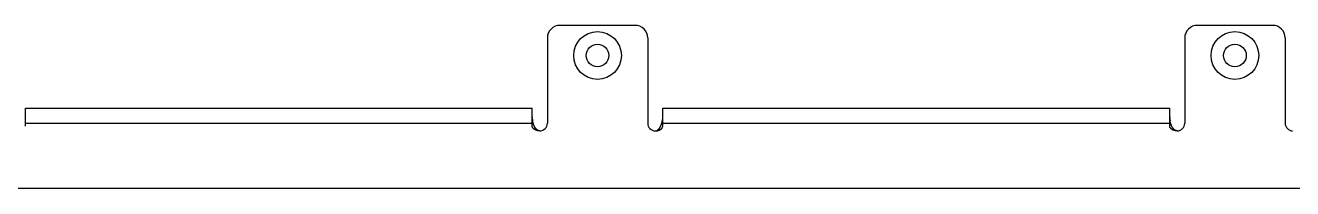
# Model space of a CAD drawing. Extents: x 365 to 1810, y 642 to 1032.
# Drawn here: x 987 to 1492, y 967 to 1032 of the extents above; entities that cross this region are included whole.
import ezdxf

# ---------------------------------------------------------------- set-up
doc = ezdxf.new("R2010")
doc.units = 0
doc.linetypes.add('HIDDEN', pattern=[0.2, 0.1, -0.1])
doc.layers.add('geometry', color=8, linetype='Continuous')

msp = doc.modelspace()

# ---------------------------------------------------------------- linework, layer by layer
at = {"layer": 'geometry', "linetype": 'CONTINUOUS'}
for points in [[(1200.35, 1032.22, 0.414214), (1195.35, 1027.22)], [(1235.35, 1027.22, 0.414214), (1230.35, 1032.22)], [(1454.35, 1032.22, 0.414214), (1449.35, 1027.22)], [(1489.35, 1027.22, 0.414214), (1484.35, 1032.22)], [(1192.35, 990.22, 0.414214), (1195.35, 993.22)], [(1235.35, 993.22, 0.414214), (1238.35, 990.22)], [(1446.35, 990.22, 0.414214), (1449.35, 993.22)], [(1489.35, 993.22, 0.414214), (1492.35, 990.22)]]:
    msp.add_lwpolyline(points, format="xyb", dxfattribs=at)
for points in [[(1230.35, 1032.22), (1200.35, 1032.22)], [(1484.35, 1032.22), (1454.35, 1032.22)], [(1195.35, 1027.22), (1195.35, 993.22)], [(1235.35, 1027.22), (1235.35, 993.22)], [(1449.35, 1027.22), (1449.35, 993.22)], [(1489.35, 1027.22), (1489.35, 993.22)], [(987.35, 992.09), (987.35, 999.22)], [(987.35, 999.22), (1189.35, 999.22)], [(1189.35, 992.09), (1189.35, 999.22)], [(1241.35, 999.22), (1443.35, 999.22)], [(1241.35, 992.09), (1241.35, 999.22)], [(1443.35, 992.09), (1443.35, 999.22)], [(987.35, 993.22), (1189.35, 993.22)], [(1189.35, 992.06), (1189.35, 992.09)], [(1189.35, 992.04), (1189.35, 992.06)], [(1189.35, 992.02), (1189.35, 992.04)], [(1189.35, 991.99), (1189.35, 992.02)], [(1189.35, 991.97), (1189.35, 991.99)], [(1189.36, 991.95), (1189.35, 991.97)], [(1189.36, 991.92), (1189.36, 991.95)], [(1189.37, 991.9), (1189.36, 991.92)], [(1189.37, 991.88), (1189.37, 991.9)], [(1189.38, 991.85), (1189.37, 991.88)], [(1189.38, 991.83), (1189.38, 991.85)], [(1189.39, 991.81), (1189.38, 991.83)], [(1189.4, 991.79), (1189.39, 991.81)], [(1189.4, 991.76), (1189.4, 991.79)], [(1189.41, 991.74), (1189.4, 991.76)], [(1189.42, 991.72), (1189.41, 991.74)], [(1189.43, 991.7), (1189.42, 991.72)], [(1189.44, 991.67), (1189.43, 991.7)], [(1189.45, 991.65), (1189.44, 991.67)], [(1189.46, 991.63), (1189.45, 991.65)], [(1189.47, 991.61), (1189.46, 991.63)], [(1189.48, 991.59), (1189.47, 991.61)], [(1189.49, 991.57), (1189.48, 991.59)], [(1189.5, 991.55), (1189.49, 991.57)], [(1189.52, 991.52), (1189.5, 991.55)], [(1189.52, 994.12), (1189.51, 994.15)], [(1189.52, 994.1), (1189.52, 994.12)], [(1189.53, 994.07), (1189.52, 994.1)], [(1189.53, 991.5), (1189.52, 991.52)], [(1189.53, 994.04), (1189.53, 994.07)], [(1189.54, 994.02), (1189.53, 994.04)], [(1189.54, 991.48), (1189.53, 991.5)], [(1189.54, 993.99), (1189.54, 994.02)], [(1189.55, 993.97), (1189.54, 993.99)], [(1189.55, 991.46), (1189.54, 991.48)], [(1189.56, 993.94), (1189.55, 993.97)], [(1189.57, 991.44), (1189.55, 991.46)], [(1189.56, 993.91), (1189.56, 993.94)], [(1189.57, 993.89), (1189.56, 993.91)], [(1189.57, 993.86), (1189.57, 993.89)], [(1189.58, 993.83), (1189.57, 993.86)], [(1189.58, 991.42), (1189.57, 991.44)], [(1189.58, 993.81), (1189.58, 993.83)], [(1189.59, 993.78), (1189.58, 993.81)], [(1189.6, 991.4), (1189.58, 991.42)], [(1189.6, 993.75), (1189.59, 993.78)], [(1189.6, 993.73), (1189.6, 993.75)], [(1189.61, 993.7), (1189.6, 993.73)], [(1189.61, 991.38), (1189.6, 991.4)], [(1189.62, 993.68), (1189.61, 993.7)], [(1189.62, 991.36), (1189.61, 991.38)], [(1189.62, 993.65), (1189.62, 993.68)], [(1189.63, 993.62), (1189.62, 993.65)], [(1189.64, 991.34), (1189.62, 991.36)], [(1189.64, 993.6), (1189.63, 993.62)], [(1189.64, 993.57), (1189.64, 993.6)], [(1189.65, 993.55), (1189.64, 993.57)], [(1189.65, 991.32), (1189.64, 991.34)], [(1189.66, 993.52), (1189.65, 993.55)], [(1189.67, 991.3), (1189.65, 991.32)], [(1189.66, 993.49), (1189.66, 993.52)], [(1189.67, 993.47), (1189.66, 993.49)], [(1189.68, 993.44), (1189.67, 993.47)], [(1189.68, 991.28), (1189.67, 991.3)], [(1189.68, 993.42), (1189.68, 993.44)], [(1189.69, 993.39), (1189.68, 993.42)], [(1189.7, 991.27), (1189.68, 991.28)], [(1189.7, 993.36), (1189.69, 993.39)], [(1189.71, 993.34), (1189.7, 993.36)], [(1189.72, 991.25), (1189.7, 991.27)], [(1189.71, 993.31), (1189.71, 993.34)], [(1189.72, 993.29), (1189.71, 993.31)], [(1189.73, 993.26), (1189.72, 993.29)], [(1189.73, 991.23), (1189.72, 991.25)], [(1189.74, 993.24), (1189.73, 993.26)], [(1189.75, 991.21), (1189.73, 991.23)], [(1189.74, 993.21), (1189.74, 993.24)], [(1189.75, 993.18), (1189.74, 993.21)], [(1189.76, 993.16), (1189.75, 993.18)], [(1189.76, 991.19), (1189.75, 991.21)], [(1189.77, 993.13), (1189.76, 993.16)], [(1189.78, 991.17), (1189.76, 991.19)], [(1189.78, 993.11), (1189.77, 993.13)], [(1189.78, 993.08), (1189.78, 993.11)], [(1189.79, 993.05), (1189.78, 993.08)], [(1189.8, 991.16), (1189.78, 991.17)], [(1189.8, 993.03), (1189.79, 993.05)], [(1189.81, 993), (1189.8, 993.03)], [(1189.81, 991.14), (1189.8, 991.16)], [(1189.82, 992.98), (1189.81, 993)], [(1189.83, 991.12), (1189.81, 991.14)], [(1189.83, 992.95), (1189.82, 992.98)], [(1189.83, 992.93), (1189.83, 992.95)], [(1189.84, 992.9), (1189.83, 992.93)], [(1189.85, 991.11), (1189.83, 991.12)], [(1189.85, 992.88), (1189.84, 992.9)], [(1189.86, 992.85), (1189.85, 992.88)], [(1189.86, 991.09), (1189.85, 991.11)], [(1189.87, 992.83), (1189.86, 992.85)], [(1189.88, 991.07), (1189.86, 991.09)], [(1189.88, 992.8), (1189.87, 992.83)], [(1189.89, 992.77), (1189.88, 992.8)], [(1189.9, 991.05), (1189.88, 991.07)], [(1189.9, 992.75), (1189.89, 992.77)], [(1189.91, 992.72), (1189.9, 992.75)], [(1189.92, 991.04), (1189.9, 991.05)], [(1189.92, 992.7), (1189.91, 992.72)], [(1189.92, 992.67), (1189.92, 992.7)], [(1189.93, 992.65), (1189.92, 992.67)], [(1189.93, 991.02), (1189.92, 991.04)], [(1189.94, 992.62), (1189.93, 992.65)], [(1189.95, 991.01), (1189.93, 991.02)], [(1189.95, 992.6), (1189.94, 992.62)], [(1189.96, 992.57), (1189.95, 992.6)], [(1189.97, 990.99), (1189.95, 991.01)], [(1189.97, 992.55), (1189.96, 992.57)], [(1189.98, 992.52), (1189.97, 992.55)], [(1189.99, 990.97), (1189.97, 990.99)], [(1189.99, 992.5), (1189.98, 992.52)], [(1190, 992.47), (1189.99, 992.5)], [(1190.01, 990.96), (1189.99, 990.97)], [(1190.01, 992.45), (1190, 992.47)], [(1190.02, 992.42), (1190.01, 992.45)], [(1190.03, 990.94), (1190.01, 990.96)], [(1190.03, 992.39), (1190.02, 992.42)], [(1190.04, 992.37), (1190.03, 992.39)], [(1190.05, 990.93), (1190.03, 990.94)], [(1190.05, 992.35), (1190.04, 992.37)], [(1190.07, 992.32), (1190.05, 992.35)], [(1190.06, 990.91), (1190.05, 990.93)], [(1190.08, 990.9), (1190.06, 990.91)], [(1190.08, 992.29), (1190.07, 992.32)], [(1190.09, 992.27), (1190.08, 992.29)], [(1190.1, 990.88), (1190.08, 990.9)], [(1190.1, 992.25), (1190.09, 992.27)], [(1190.11, 992.22), (1190.1, 992.25)], [(1190.12, 990.87), (1190.1, 990.88)], [(1190.12, 992.2), (1190.11, 992.22)], [(1190.13, 992.17), (1190.12, 992.2)], [(1190.14, 990.86), (1190.12, 990.87)], [(1190.14, 992.14), (1190.13, 992.17)], [(1190.15, 992.12), (1190.14, 992.14)], [(1190.16, 990.84), (1190.14, 990.86)], [(1190.16, 992.1), (1190.15, 992.12)], [(1190.18, 992.07), (1190.16, 992.1)], [(1190.18, 990.83), (1190.16, 990.84)], [(1190.19, 992.05), (1190.18, 992.07)], [(1190.2, 990.81), (1190.18, 990.83)], [(1190.2, 992.02), (1190.19, 992.05)], [(1190.21, 992), (1190.2, 992.02)], [(1190.22, 990.8), (1190.2, 990.81)], [(1190.22, 991.97), (1190.21, 992)], [(1190.23, 991.95), (1190.22, 991.97)], [(1190.24, 990.79), (1190.22, 990.8)], [(1190.25, 991.92), (1190.23, 991.95)], [(1190.26, 990.77), (1190.24, 990.79)], [(1190.26, 991.9), (1190.25, 991.92)], [(1190.27, 991.88), (1190.26, 991.9)], [(1190.28, 990.76), (1190.26, 990.77)], [(1190.28, 991.85), (1190.27, 991.88)], [(1190.3, 991.83), (1190.28, 991.85)], [(1190.3, 990.75), (1190.28, 990.76)], [(1190.31, 991.8), (1190.3, 991.83)], [(1190.32, 990.73), (1190.3, 990.75)], [(1190.32, 991.78), (1190.31, 991.8)], [(1190.33, 991.75), (1190.32, 991.78)], [(1190.34, 990.72), (1190.32, 990.73)], [(1190.35, 991.73), (1190.33, 991.75)], [(1190.36, 990.71), (1190.34, 990.72)], [(1190.36, 991.71), (1190.35, 991.73)], [(1190.37, 991.68), (1190.36, 991.71)], [(1190.38, 990.7), (1190.36, 990.71)], [(1190.39, 991.66), (1190.37, 991.68)], [(1190.41, 990.68), (1190.38, 990.7)], [(1190.4, 991.64), (1190.39, 991.66)], [(1190.41, 991.61), (1190.4, 991.64)], [(1190.43, 991.59), (1190.41, 991.61)], [(1190.43, 990.67), (1190.41, 990.68)], [(1190.44, 991.57), (1190.43, 991.59)], [(1190.45, 990.66), (1190.43, 990.67)], [(1190.46, 991.54), (1190.44, 991.57)], [(1190.47, 990.65), (1190.45, 990.66)], [(1190.47, 991.52), (1190.46, 991.54)], [(1190.48, 991.5), (1190.47, 991.52)], [(1190.49, 990.64), (1190.47, 990.65)], [(1190.5, 991.47), (1190.48, 991.5)], [(1190.51, 990.63), (1190.49, 990.64)], [(1190.51, 991.45), (1190.5, 991.47)], [(1190.53, 991.43), (1190.51, 991.45)], [(1190.53, 990.62), (1190.51, 990.63)], [(1190.54, 991.41), (1190.53, 991.43)], [(1190.56, 990.61), (1190.53, 990.62)], [(1190.56, 991.38), (1190.54, 991.41)], [(1190.57, 991.36), (1190.56, 991.38)], [(1190.58, 990.59), (1190.56, 990.61)], [(1190.59, 991.34), (1190.57, 991.36)], [(1190.6, 990.58), (1190.58, 990.59)], [(1190.6, 991.32), (1190.59, 991.34)], [(1190.62, 991.29), (1190.6, 991.32)], [(1190.62, 990.57), (1190.6, 990.58)], [(1190.64, 991.27), (1190.62, 991.29)], [(1190.64, 990.56), (1190.62, 990.57)], [(1190.65, 991.25), (1190.64, 991.27)], [(1190.67, 990.55), (1190.64, 990.56)], [(1190.67, 991.23), (1190.65, 991.25)], [(1190.68, 991.21), (1190.67, 991.23)], [(1190.69, 990.54), (1190.67, 990.55)], [(1190.7, 991.19), (1190.68, 991.21)], [(1190.71, 990.53), (1190.69, 990.54)], [(1190.72, 991.16), (1190.7, 991.19)], [(1190.73, 990.52), (1190.71, 990.53)], [(1190.73, 991.14), (1190.72, 991.16)], [(1190.75, 991.12), (1190.73, 991.14)], [(1190.75, 990.51), (1190.73, 990.52)], [(1190.77, 991.1), (1190.75, 991.12)], [(1190.78, 990.5), (1190.75, 990.51)], [(1190.79, 991.08), (1190.77, 991.1)], [(1190.8, 990.5), (1190.78, 990.5)], [(1190.8, 991.06), (1190.79, 991.08)], [(1190.82, 991.04), (1190.8, 991.06)], [(1190.82, 990.49), (1190.8, 990.5)], [(1190.84, 991.02), (1190.82, 991.04)], [(1190.85, 990.48), (1190.82, 990.49)], [(1190.86, 991), (1190.84, 991.02)], [(1190.87, 990.47), (1190.85, 990.48)], [(1190.88, 990.98), (1190.86, 991)], [(1190.89, 990.46), (1190.87, 990.47)], [(1190.89, 990.96), (1190.88, 990.98)], [(1190.91, 990.94), (1190.89, 990.96)], [(1190.91, 990.45), (1190.89, 990.46)], [(1190.93, 990.92), (1190.91, 990.94)], [(1190.94, 990.45), (1190.91, 990.45)], [(1190.95, 990.9), (1190.93, 990.92)], [(1190.96, 990.44), (1190.94, 990.45)], [(1190.97, 990.88), (1190.95, 990.9)], [(1190.98, 990.43), (1190.96, 990.44)], [(1190.99, 990.86), (1190.97, 990.88)], [(1191.01, 990.42), (1190.98, 990.43)], [(1191.01, 990.84), (1190.99, 990.86)], [(1191.03, 990.82), (1191.01, 990.84)], [(1191.03, 990.41), (1191.01, 990.42)], [(1191.05, 990.81), (1191.03, 990.82)], [(1191.05, 990.41), (1191.03, 990.41)], [(1191.07, 990.79), (1191.05, 990.81)], [(1191.08, 990.4), (1191.05, 990.41)], [(1191.09, 990.77), (1191.07, 990.79)], [(1191.1, 990.39), (1191.08, 990.4)], [(1191.11, 990.75), (1191.09, 990.77)], [(1191.12, 990.38), (1191.1, 990.39)], [(1191.13, 990.73), (1191.11, 990.75)], [(1191.15, 990.38), (1191.12, 990.38)], [(1191.15, 990.72), (1191.13, 990.73)], [(1191.18, 990.7), (1191.15, 990.72)], [(1191.17, 990.37), (1191.15, 990.38)], [(1191.2, 990.37), (1191.17, 990.37)], [(1191.2, 990.68), (1191.18, 990.7)], [(1191.22, 990.66), (1191.2, 990.68)], [(1191.22, 990.36), (1191.2, 990.37)], [(1191.24, 990.64), (1191.22, 990.66)], [(1191.24, 990.35), (1191.22, 990.36)], [(1191.26, 990.63), (1191.24, 990.64)], [(1191.27, 990.35), (1191.24, 990.35)], [(1191.28, 990.61), (1191.26, 990.63)], [(1191.29, 990.34), (1191.27, 990.35)], [(1191.31, 990.6), (1191.28, 990.61)], [(1191.31, 990.34), (1191.29, 990.34)], [(1191.33, 990.58), (1191.31, 990.6)], [(1191.34, 990.33), (1191.31, 990.34)], [(1191.35, 990.56), (1191.33, 990.58)], [(1191.36, 990.32), (1191.34, 990.33)], [(1191.38, 990.55), (1191.35, 990.56)], [(1191.39, 990.32), (1191.36, 990.32)], [(1191.4, 990.53), (1191.38, 990.55)], [(1191.41, 990.31), (1191.39, 990.32)], [(1191.42, 990.52), (1191.4, 990.53)], [(1191.43, 990.31), (1191.41, 990.31)], [(1191.45, 990.5), (1191.42, 990.52)], [(1191.46, 990.3), (1191.43, 990.31)], [(1191.47, 990.49), (1191.45, 990.5)], [(1191.48, 990.3), (1191.46, 990.3)], [(1191.49, 990.47), (1191.47, 990.49)], [(1191.51, 990.29), (1191.48, 990.3)], [(1191.52, 990.46), (1191.49, 990.47)], [(1191.53, 990.29), (1191.51, 990.29)], [(1191.54, 990.45), (1191.52, 990.46)], [(1191.55, 990.28), (1191.53, 990.29)], [(1191.57, 990.43), (1191.54, 990.45)], [(1191.58, 990.28), (1191.55, 990.28)], [(1191.59, 990.42), (1191.57, 990.43)], [(1191.6, 990.28), (1191.58, 990.28)], [(1191.62, 990.41), (1191.59, 990.42)], [(1191.63, 990.27), (1191.6, 990.28)], [(1191.64, 990.39), (1191.62, 990.41)], [(1191.65, 990.27), (1191.63, 990.27)], [(1191.67, 990.38), (1191.64, 990.39)], [(1191.68, 990.26), (1191.65, 990.27)], [(1191.69, 990.37), (1191.67, 990.38)], [(1191.7, 990.26), (1191.68, 990.26)], [(1191.72, 990.36), (1191.69, 990.37)], [(1191.72, 990.26), (1191.7, 990.26)], [(1191.74, 990.35), (1191.72, 990.36)], [(1191.75, 990.25), (1191.72, 990.26)], [(1191.77, 990.34), (1191.74, 990.35)], [(1191.77, 990.25), (1191.75, 990.25)], [(1191.79, 990.33), (1191.77, 990.34)], [(1191.8, 990.25), (1191.77, 990.25)], [(1191.82, 990.32), (1191.79, 990.33)], [(1191.82, 990.25), (1191.8, 990.25)], [(1191.84, 990.31), (1191.82, 990.32)], [(1191.84, 990.24), (1191.82, 990.25)], [(1191.87, 990.3), (1191.84, 990.31)], [(1191.87, 990.24), (1191.84, 990.24)], [(1191.9, 990.29), (1191.87, 990.3)], [(1191.89, 990.24), (1191.87, 990.24)], [(1191.92, 990.24), (1191.89, 990.24)], [(1191.92, 990.28), (1191.9, 990.29)], [(1191.95, 990.27), (1191.92, 990.28)], [(1191.94, 990.23), (1191.92, 990.24)], [(1191.97, 990.23), (1191.94, 990.23)], [(1191.97, 990.27), (1191.95, 990.27)], [(1192, 990.26), (1191.97, 990.27)], [(1191.99, 990.23), (1191.97, 990.23)], [(1192.01, 990.23), (1191.99, 990.23)], [(1192.03, 990.25), (1192, 990.26)], [(1192.04, 990.23), (1192.01, 990.23)], [(1192.05, 990.25), (1192.03, 990.25)], [(1192.06, 990.23), (1192.04, 990.23)], [(1192.08, 990.24), (1192.05, 990.25)], [(1192.09, 990.22), (1192.06, 990.23)], [(1192.11, 990.24), (1192.08, 990.24)], [(1192.11, 990.22), (1192.09, 990.22)], [(1192.13, 990.23), (1192.11, 990.24)], [(1192.13, 990.22), (1192.11, 990.22)], [(1192.16, 990.23), (1192.13, 990.23)], [(1192.16, 990.22), (1192.13, 990.22)], [(1192.19, 990.23), (1192.16, 990.23)], [(1192.18, 990.22), (1192.16, 990.22)], [(1192.2, 990.22), (1192.18, 990.22)], [(1192.21, 990.22), (1192.19, 990.23)], [(1192.23, 990.22), (1192.2, 990.22)], [(1192.24, 990.22), (1192.21, 990.22)], [(1192.25, 990.22), (1192.23, 990.22)], [(1192.27, 990.22), (1192.24, 990.22)], [(1192.28, 990.22), (1192.25, 990.22)], [(1192.29, 990.22), (1192.27, 990.22)], [(1192.3, 990.22), (1192.28, 990.22)], [(1192.32, 990.22), (1192.29, 990.22)], [(1192.32, 990.22), (1192.3, 990.22)], [(1192.35, 990.22), (1192.32, 990.22)], [(1238.35, 990.22), (1238.37, 990.22)], [(1238.37, 990.22), (1238.39, 990.22)], [(1238.37, 990.22), (1238.4, 990.22)], [(1238.39, 990.22), (1238.42, 990.22)], [(1238.4, 990.22), (1238.43, 990.22)], [(1238.42, 990.22), (1238.44, 990.22)], [(1238.43, 990.22), (1238.45, 990.22)], [(1238.44, 990.22), (1238.46, 990.22)], [(1238.45, 990.22), (1238.48, 990.22)], [(1238.46, 990.22), (1238.49, 990.22)], [(1238.48, 990.22), (1238.51, 990.23)], [(1238.49, 990.22), (1238.51, 990.22)], [(1238.51, 990.23), (1238.53, 990.23)], [(1238.51, 990.22), (1238.54, 990.22)], [(1238.53, 990.23), (1238.56, 990.23)], [(1238.54, 990.22), (1238.56, 990.22)], [(1238.56, 990.23), (1238.59, 990.24)], [(1238.56, 990.22), (1238.58, 990.22)], [(1238.58, 990.22), (1238.61, 990.22)], [(1238.59, 990.24), (1238.61, 990.24)], [(1238.61, 990.24), (1238.64, 990.25)], [(1238.61, 990.22), (1238.63, 990.23)], [(1238.63, 990.23), (1238.66, 990.23)], [(1238.64, 990.25), (1238.67, 990.25)], [(1238.66, 990.23), (1238.68, 990.23)], [(1238.67, 990.25), (1238.69, 990.26)], [(1238.68, 990.23), (1238.7, 990.23)], [(1238.69, 990.26), (1238.72, 990.27)], [(1238.7, 990.23), (1238.73, 990.23)], [(1238.72, 990.27), (1238.75, 990.27)], [(1238.73, 990.23), (1238.75, 990.23)], [(1238.75, 990.27), (1238.77, 990.28)], [(1238.75, 990.23), (1238.78, 990.24)], [(1238.77, 990.28), (1238.8, 990.29)], [(1238.78, 990.24), (1238.8, 990.24)], [(1238.8, 990.29), (1238.82, 990.3)], [(1238.8, 990.24), (1238.82, 990.24)], [(1238.82, 990.3), (1238.85, 990.31)], [(1238.82, 990.24), (1238.85, 990.24)], [(1238.85, 990.31), (1238.87, 990.32)], [(1238.85, 990.24), (1238.87, 990.25)], [(1238.87, 990.32), (1238.9, 990.33)], [(1238.87, 990.25), (1238.9, 990.25)], [(1238.9, 990.33), (1238.93, 990.34)], [(1238.9, 990.25), (1238.92, 990.25)], [(1238.92, 990.25), (1238.94, 990.25)], [(1238.93, 990.34), (1238.95, 990.35)], [(1238.94, 990.25), (1238.97, 990.26)], [(1238.95, 990.35), (1238.98, 990.36)], [(1238.97, 990.26), (1238.99, 990.26)], [(1238.98, 990.36), (1239, 990.37)], [(1238.99, 990.26), (1239.02, 990.26)], [(1239, 990.37), (1239.03, 990.38)], [(1239.02, 990.26), (1239.04, 990.27)], [(1239.03, 990.38), (1239.05, 990.39)], [(1239.04, 990.27), (1239.07, 990.27)], [(1239.05, 990.39), (1239.08, 990.41)], [(1239.07, 990.27), (1239.09, 990.28)], [(1239.08, 990.41), (1239.1, 990.42)], [(1239.09, 990.28), (1239.11, 990.28)], [(1239.1, 990.42), (1239.13, 990.43)], [(1239.11, 990.28), (1239.14, 990.28)], [(1239.13, 990.43), (1239.15, 990.45)], [(1239.14, 990.28), (1239.16, 990.29)], [(1239.15, 990.45), (1239.17, 990.46)], [(1239.16, 990.29), (1239.19, 990.29)], [(1239.17, 990.46), (1239.2, 990.47)], [(1239.19, 990.29), (1239.21, 990.3)], [(1239.2, 990.47), (1239.22, 990.49)], [(1239.21, 990.3), (1239.23, 990.3)], [(1239.22, 990.49), (1239.25, 990.5)], [(1239.23, 990.3), (1239.26, 990.31)], [(1239.25, 990.5), (1239.27, 990.52)], [(1239.26, 990.31), (1239.28, 990.31)], [(1239.27, 990.52), (1239.29, 990.53)], [(1239.28, 990.31), (1239.31, 990.32)], [(1239.29, 990.53), (1239.32, 990.55)], [(1239.31, 990.32), (1239.33, 990.32)], [(1239.32, 990.55), (1239.34, 990.56)], [(1239.33, 990.32), (1239.35, 990.33)], [(1239.34, 990.56), (1239.36, 990.58)], [(1239.35, 990.33), (1239.38, 990.34)], [(1239.36, 990.58), (1239.39, 990.6)], [(1239.38, 990.34), (1239.4, 990.34)], [(1239.39, 990.6), (1239.41, 990.61)], [(1239.4, 990.34), (1239.43, 990.35)], [(1239.41, 990.61), (1239.43, 990.63)], [(1239.43, 990.63), (1239.45, 990.64)], [(1239.43, 990.35), (1239.45, 990.35)], [(1239.45, 990.64), (1239.47, 990.66)], [(1239.45, 990.35), (1239.47, 990.36)], [(1239.47, 990.66), (1239.5, 990.68)], [(1239.47, 990.36), (1239.5, 990.37)], [(1239.5, 990.68), (1239.52, 990.7)], [(1239.5, 990.37), (1239.52, 990.37)], [(1239.52, 990.7), (1239.54, 990.72)], [(1239.52, 990.37), (1239.54, 990.38)], [(1239.54, 990.72), (1239.56, 990.73)], [(1239.54, 990.38), (1239.57, 990.38)], [(1239.56, 990.73), (1239.58, 990.75)], [(1239.57, 990.38), (1239.59, 990.39)], [(1239.58, 990.75), (1239.6, 990.77)], [(1239.59, 990.39), (1239.61, 990.4)], [(1239.6, 990.77), (1239.62, 990.79)], [(1239.61, 990.4), (1239.64, 990.41)], [(1239.62, 990.79), (1239.64, 990.81)], [(1239.64, 990.81), (1239.66, 990.82)], [(1239.64, 990.41), (1239.66, 990.41)], [(1239.66, 990.82), (1239.68, 990.84)], [(1239.66, 990.41), (1239.69, 990.42)], [(1239.68, 990.84), (1239.7, 990.86)], [(1239.69, 990.42), (1239.71, 990.43)], [(1239.7, 990.86), (1239.72, 990.88)], [(1239.71, 990.43), (1239.73, 990.44)], [(1239.72, 990.88), (1239.74, 990.9)], [(1239.73, 990.44), (1239.75, 990.45)], [(1239.74, 990.9), (1239.76, 990.92)], [(1239.75, 990.45), (1239.78, 990.45)], [(1239.76, 990.92), (1239.78, 990.94)], [(1239.78, 990.94), (1239.8, 990.96)], [(1239.78, 990.45), (1239.8, 990.46)], [(1239.8, 990.96), (1239.82, 990.98)], [(1239.8, 990.46), (1239.82, 990.47)], [(1239.82, 990.98), (1239.83, 991)], [(1239.82, 990.47), (1239.85, 990.48)], [(1239.83, 991), (1239.85, 991.02)], [(1239.85, 991.02), (1239.87, 991.04)], [(1239.85, 990.48), (1239.87, 990.49)], [(1239.87, 991.04), (1239.89, 991.06)], [(1239.87, 990.49), (1239.89, 990.5)], [(1239.89, 991.06), (1239.91, 991.08)], [(1239.89, 990.5), (1239.92, 990.5)], [(1239.91, 991.08), (1239.92, 991.1)], [(1239.92, 991.1), (1239.94, 991.12)], [(1239.92, 990.5), (1239.94, 990.51)], [(1239.94, 991.12), (1239.96, 991.14)], [(1239.94, 990.51), (1239.96, 990.52)], [(1239.96, 991.14), (1239.97, 991.16)], [(1239.96, 990.52), (1239.98, 990.53)], [(1239.97, 991.16), (1239.99, 991.19)], [(1239.98, 990.53), (1240.01, 990.54)], [(1239.99, 991.19), (1240.01, 991.21)], [(1240.01, 991.21), (1240.02, 991.23)], [(1240.01, 990.54), (1240.03, 990.55)], [(1240.02, 991.23), (1240.04, 991.25)], [(1240.03, 990.55), (1240.05, 990.56)], [(1240.04, 991.25), (1240.06, 991.27)], [(1240.05, 990.56), (1240.07, 990.57)], [(1240.06, 991.27), (1240.07, 991.29)], [(1240.07, 991.29), (1240.09, 991.32)], [(1240.07, 990.57), (1240.09, 990.58)], [(1240.09, 991.32), (1240.1, 991.34)], [(1240.09, 990.58), (1240.12, 990.59)], [(1240.1, 991.34), (1240.12, 991.36)], [(1240.12, 991.36), (1240.13, 991.38)], [(1240.12, 990.59), (1240.14, 990.61)], [(1240.13, 991.38), (1240.15, 991.41)], [(1240.14, 990.61), (1240.16, 990.62)], [(1240.15, 991.41), (1240.16, 991.43)], [(1240.16, 991.43), (1240.18, 991.45)], [(1240.16, 990.62), (1240.18, 990.63)], [(1240.18, 991.45), (1240.19, 991.47)], [(1240.18, 990.63), (1240.2, 990.64)], [(1240.19, 991.47), (1240.21, 991.5)], [(1240.2, 990.64), (1240.22, 990.65)], [(1240.21, 991.5), (1240.22, 991.52)], [(1240.22, 991.52), (1240.24, 991.54)], [(1240.22, 990.65), (1240.25, 990.66)], [(1240.24, 991.54), (1240.25, 991.57)], [(1240.25, 991.57), (1240.27, 991.59)], [(1240.25, 990.66), (1240.27, 990.67)], [(1240.27, 991.59), (1240.28, 991.61)], [(1240.27, 990.67), (1240.29, 990.68)], [(1240.28, 991.61), (1240.29, 991.64)], [(1240.29, 991.64), (1240.31, 991.66)], [(1240.29, 990.68), (1240.31, 990.7)], [(1240.31, 991.66), (1240.32, 991.68)], [(1240.31, 990.7), (1240.33, 990.71)], [(1240.32, 991.68), (1240.33, 991.71)], [(1240.33, 991.71), (1240.35, 991.73)], [(1240.33, 990.71), (1240.35, 990.72)], [(1240.35, 991.73), (1240.36, 991.75)], [(1240.35, 990.72), (1240.37, 990.73)], [(1240.36, 991.75), (1240.37, 991.78)], [(1240.37, 991.78), (1240.38, 991.8)], [(1240.37, 990.73), (1240.39, 990.75)], [(1240.38, 991.8), (1240.4, 991.83)], [(1240.39, 990.75), (1240.41, 990.76)], [(1240.4, 991.83), (1240.41, 991.85)], [(1240.41, 991.85), (1240.42, 991.88)], [(1240.41, 990.76), (1240.43, 990.77)], [(1240.42, 991.88), (1240.43, 991.9)], [(1240.43, 991.9), (1240.45, 991.92)], [(1240.43, 990.77), (1240.45, 990.79)], [(1240.45, 991.92), (1240.46, 991.95)], [(1240.45, 990.79), (1240.47, 990.8)], [(1240.46, 991.95), (1240.47, 991.97)], [(1240.47, 991.97), (1240.48, 992)], [(1240.47, 990.8), (1240.49, 990.81)], [(1240.48, 992), (1240.49, 992.02)], [(1240.49, 992.02), (1240.51, 992.05)], [(1240.49, 990.81), (1240.51, 990.83)], [(1240.51, 992.05), (1240.52, 992.07)], [(1240.51, 990.83), (1240.53, 990.84)], [(1240.52, 992.07), (1240.53, 992.1)], [(1240.53, 992.1), (1240.54, 992.12)], [(1240.53, 990.84), (1240.55, 990.86)], [(1240.54, 992.12), (1240.55, 992.14)], [(1240.55, 992.14), (1240.56, 992.17)], [(1240.55, 990.86), (1240.57, 990.87)], [(1240.56, 992.17), (1240.57, 992.2)], [(1240.57, 992.2), (1240.58, 992.22)], [(1240.57, 990.87), (1240.59, 990.88)], [(1240.58, 992.22), (1240.6, 992.25)], [(1240.59, 990.88), (1240.61, 990.9)], [(1240.6, 992.25), (1240.61, 992.27)], [(1240.61, 992.27), (1240.62, 992.29)], [(1240.61, 990.9), (1240.63, 990.91)], [(1240.62, 992.29), (1240.63, 992.32)], [(1240.63, 992.32), (1240.64, 992.35)], [(1240.63, 990.91), (1240.65, 990.93)], [(1240.64, 992.35), (1240.65, 992.37)], [(1240.65, 992.37), (1240.66, 992.39)], [(1240.65, 990.93), (1240.67, 990.94)], [(1240.66, 992.39), (1240.67, 992.42)], [(1240.67, 992.42), (1240.68, 992.45)], [(1240.67, 990.94), (1240.68, 990.96)], [(1240.68, 992.45), (1240.69, 992.47)], [(1240.68, 990.96), (1240.7, 990.97)], [(1240.69, 992.47), (1240.7, 992.5)], [(1240.7, 992.5), (1240.71, 992.52)], [(1240.7, 990.97), (1240.72, 990.99)], [(1240.71, 992.52), (1240.72, 992.55)], [(1240.72, 992.55), (1240.73, 992.57)], [(1240.72, 990.99), (1240.74, 991.01)], [(1240.73, 992.57), (1240.74, 992.6)], [(1240.74, 992.6), (1240.75, 992.62)], [(1240.74, 991.01), (1240.76, 991.02)], [(1240.75, 992.62), (1240.76, 992.65)], [(1240.76, 992.65), (1240.77, 992.67)], [(1240.76, 991.02), (1240.78, 991.04)], [(1240.77, 992.67), (1240.78, 992.7)], [(1240.78, 992.7), (1240.79, 992.72)], [(1240.78, 991.04), (1240.79, 991.05)], [(1240.79, 992.72), (1240.8, 992.75)], [(1240.79, 991.05), (1240.81, 991.07)], [(1240.8, 992.77), (1240.81, 992.8)], [(1240.8, 992.75), (1240.8, 992.77)], [(1240.81, 992.8), (1240.82, 992.83)], [(1240.81, 991.07), (1240.83, 991.09)], [(1240.82, 992.83), (1240.83, 992.85)], [(1240.83, 992.85), (1240.84, 992.88)], [(1240.83, 991.09), (1240.85, 991.11)], [(1240.84, 992.88), (1240.85, 992.9)], [(1240.85, 992.9), (1240.86, 992.93)], [(1240.85, 991.11), (1240.86, 991.12)], [(1240.86, 992.93), (1240.87, 992.95)], [(1240.86, 991.12), (1240.88, 991.14)], [(1240.87, 992.95), (1240.88, 992.98)], [(1240.88, 993), (1240.89, 993.03)], [(1240.88, 992.98), (1240.88, 993)], [(1240.88, 991.14), (1240.9, 991.16)], [(1240.89, 993.03), (1240.9, 993.05)], [(1240.9, 993.05), (1240.91, 993.08)], [(1240.9, 991.16), (1240.91, 991.17)], [(1240.91, 993.08), (1240.92, 993.11)], [(1240.91, 991.17), (1240.93, 991.19)], [(1240.92, 993.11), (1240.93, 993.13)], [(1240.93, 993.16), (1240.94, 993.18)], [(1240.93, 993.13), (1240.93, 993.16)], [(1240.93, 991.19), (1240.94, 991.21)], [(1240.94, 993.18), (1240.95, 993.21)], [(1240.94, 991.21), (1240.96, 991.23)], [(1240.95, 993.21), (1240.96, 993.24)], [(1240.96, 993.26), (1240.97, 993.29)], [(1240.96, 993.24), (1240.96, 993.26)], [(1240.96, 991.23), (1240.98, 991.25)], [(1240.97, 993.29), (1240.98, 993.31)], [(1240.98, 993.31), (1240.99, 993.34)], [(1240.98, 991.25), (1240.99, 991.27)], [(1240.99, 993.36), (1241, 993.39)], [(1240.99, 993.34), (1240.99, 993.36)], [(1240.99, 991.27), (1241.01, 991.28)], [(1241, 993.39), (1241.01, 993.42)], [(1241.01, 993.42), (1241.02, 993.44)], [(1241.01, 991.28), (1241.02, 991.3)], [(1241.02, 993.47), (1241.03, 993.49)], [(1241.02, 993.44), (1241.02, 993.47)], [(1241.02, 991.3), (1241.04, 991.32)], [(1241.03, 993.49), (1241.04, 993.52)], [(1241.04, 993.55), (1241.05, 993.57)], [(1241.04, 993.52), (1241.04, 993.55)], [(1241.04, 991.32), (1241.05, 991.34)], [(1241.05, 993.57), (1241.06, 993.6)], [(1241.05, 991.34), (1241.07, 991.36)], [(1241.06, 993.62), (1241.07, 993.65)], [(1241.06, 993.6), (1241.06, 993.62)], [(1241.07, 993.65), (1241.08, 993.68)], [(1241.07, 991.36), (1241.08, 991.38)], [(1241.08, 993.7), (1241.09, 993.73)], [(1241.08, 993.68), (1241.08, 993.7)], [(1241.08, 991.38), (1241.1, 991.4)], [(1241.09, 993.73), (1241.1, 993.75)], [(1241.1, 993.78), (1241.11, 993.81)], [(1241.1, 993.75), (1241.1, 993.78)], [(1241.1, 991.4), (1241.11, 991.42)], [(1241.11, 993.83), (1241.12, 993.86)], [(1241.11, 993.81), (1241.11, 993.83)], [(1241.11, 991.42), (1241.12, 991.44)], [(1241.12, 993.86), (1241.13, 993.89)], [(1241.12, 991.44), (1241.14, 991.46)], [(1241.13, 993.91), (1241.14, 993.94)], [(1241.13, 993.89), (1241.13, 993.91)], [(1241.14, 993.97), (1241.15, 993.99)], [(1241.14, 993.94), (1241.14, 993.97)], [(1241.14, 991.46), (1241.15, 991.48)], [(1241.15, 994.02), (1241.16, 994.04)], [(1241.15, 993.99), (1241.15, 994.02)], [(1241.15, 991.48), (1241.16, 991.5)], [(1241.16, 994.07), (1241.17, 994.1)], [(1241.16, 994.04), (1241.16, 994.07)], [(1241.16, 991.5), (1241.18, 991.52)], [(1241.17, 994.1), (1241.18, 994.12)], [(1241.18, 994.12), (1241.18, 994.15)], [(1241.18, 991.52), (1241.19, 991.55)], [(1241.19, 991.55), (1241.2, 991.57)], [(1241.2, 991.57), (1241.21, 991.59)], [(1241.21, 991.59), (1241.22, 991.61)], [(1241.22, 991.61), (1241.23, 991.63)], [(1241.23, 991.63), (1241.24, 991.65)], [(1241.24, 991.65), (1241.25, 991.67)], [(1241.25, 991.67), (1241.26, 991.7)], [(1241.26, 991.7), (1241.27, 991.72)], [(1241.27, 991.72), (1241.28, 991.74)], [(1241.28, 991.74), (1241.29, 991.76)], [(1241.29, 991.76), (1241.3, 991.79)], [(1241.3, 991.81), (1241.31, 991.83)], [(1241.3, 991.79), (1241.3, 991.81)], [(1241.31, 991.83), (1241.32, 991.85)], [(1241.32, 991.88), (1241.33, 991.9)], [(1241.32, 991.85), (1241.32, 991.88)], [(1241.33, 991.92), (1241.34, 991.95)], [(1241.33, 991.9), (1241.33, 991.92)], [(1241.34, 992.04), (1241.35, 992.06)], [(1241.34, 992.02), (1241.34, 992.04)], [(1241.34, 991.99), (1241.34, 992.02)], [(1241.34, 991.97), (1241.34, 991.99)], [(1241.34, 991.95), (1241.34, 991.97)], [(1241.35, 993.22), (1443.35, 993.22)], [(1241.35, 992.06), (1241.35, 992.09)], [(1443.35, 992.06), (1443.35, 992.09)], [(1443.35, 992.04), (1443.35, 992.06)], [(1443.35, 992.02), (1443.35, 992.04)], [(1443.35, 991.99), (1443.35, 992.02)], [(1443.35, 991.97), (1443.35, 991.99)], [(1443.36, 991.95), (1443.35, 991.97)], [(1443.36, 991.92), (1443.36, 991.95)], [(1443.37, 991.9), (1443.36, 991.92)], [(1443.37, 991.88), (1443.37, 991.9)], [(1443.38, 991.85), (1443.37, 991.88)], [(1443.38, 991.83), (1443.38, 991.85)], [(1443.39, 991.81), (1443.38, 991.83)], [(1443.4, 991.79), (1443.39, 991.81)], [(1443.4, 991.76), (1443.4, 991.79)], [(1443.41, 991.74), (1443.4, 991.76)], [(1443.42, 991.72), (1443.41, 991.74)], [(1443.43, 991.7), (1443.42, 991.72)], [(1443.44, 991.67), (1443.43, 991.7)], [(1443.45, 991.65), (1443.44, 991.67)], [(1443.46, 991.63), (1443.45, 991.65)], [(1443.47, 991.61), (1443.46, 991.63)], [(1443.48, 991.59), (1443.47, 991.61)], [(1443.49, 991.57), (1443.48, 991.59)], [(1443.5, 991.55), (1443.49, 991.57)], [(1443.52, 991.52), (1443.5, 991.55)], [(1443.52, 994.12), (1443.51, 994.15)], [(1443.52, 994.1), (1443.52, 994.12)], [(1443.53, 994.07), (1443.52, 994.1)], [(1443.53, 991.5), (1443.52, 991.52)], [(1443.53, 994.04), (1443.53, 994.07)], [(1443.54, 994.02), (1443.53, 994.04)], [(1443.54, 991.48), (1443.53, 991.5)], [(1443.54, 993.99), (1443.54, 994.02)], [(1443.55, 993.97), (1443.54, 993.99)], [(1443.55, 991.46), (1443.54, 991.48)], [(1443.56, 993.94), (1443.55, 993.97)], [(1443.57, 991.44), (1443.55, 991.46)], [(1443.56, 993.91), (1443.56, 993.94)], [(1443.57, 993.89), (1443.56, 993.91)], [(1443.57, 993.86), (1443.57, 993.89)], [(1443.58, 993.83), (1443.57, 993.86)], [(1443.58, 991.42), (1443.57, 991.44)], [(1443.58, 993.81), (1443.58, 993.83)], [(1443.59, 993.78), (1443.58, 993.81)], [(1443.6, 991.4), (1443.58, 991.42)], [(1443.6, 993.75), (1443.59, 993.78)], [(1443.6, 993.73), (1443.6, 993.75)], [(1443.61, 993.7), (1443.6, 993.73)], [(1443.61, 991.38), (1443.6, 991.4)], [(1443.62, 993.68), (1443.61, 993.7)], [(1443.62, 991.36), (1443.61, 991.38)], [(1443.62, 993.65), (1443.62, 993.68)], [(1443.63, 993.62), (1443.62, 993.65)], [(1443.64, 991.34), (1443.62, 991.36)], [(1443.64, 993.6), (1443.63, 993.62)], [(1443.64, 993.57), (1443.64, 993.6)], [(1443.65, 993.55), (1443.64, 993.57)], [(1443.65, 991.32), (1443.64, 991.34)], [(1443.66, 993.52), (1443.65, 993.55)], [(1443.67, 991.3), (1443.65, 991.32)], [(1443.66, 993.49), (1443.66, 993.52)], [(1443.67, 993.47), (1443.66, 993.49)], [(1443.68, 993.44), (1443.67, 993.47)], [(1443.68, 991.28), (1443.67, 991.3)], [(1443.68, 993.42), (1443.68, 993.44)], [(1443.69, 993.39), (1443.68, 993.42)], [(1443.7, 991.27), (1443.68, 991.28)], [(1443.7, 993.36), (1443.69, 993.39)], [(1443.71, 993.34), (1443.7, 993.36)], [(1443.72, 991.25), (1443.7, 991.27)], [(1443.71, 993.31), (1443.71, 993.34)], [(1443.72, 993.29), (1443.71, 993.31)], [(1443.73, 993.26), (1443.72, 993.29)], [(1443.73, 991.23), (1443.72, 991.25)], [(1443.74, 993.24), (1443.73, 993.26)], [(1443.75, 991.21), (1443.73, 991.23)], [(1443.74, 993.21), (1443.74, 993.24)], [(1443.75, 993.18), (1443.74, 993.21)], [(1443.76, 993.16), (1443.75, 993.18)], [(1443.76, 991.19), (1443.75, 991.21)], [(1443.77, 993.13), (1443.76, 993.16)], [(1443.78, 991.17), (1443.76, 991.19)], [(1443.78, 993.11), (1443.77, 993.13)], [(1443.78, 993.08), (1443.78, 993.11)], [(1443.79, 993.05), (1443.78, 993.08)], [(1443.8, 991.16), (1443.78, 991.17)], [(1443.8, 993.03), (1443.79, 993.05)], [(1443.81, 993), (1443.8, 993.03)], [(1443.81, 991.14), (1443.8, 991.16)], [(1443.82, 992.98), (1443.81, 993)], [(1443.83, 991.12), (1443.81, 991.14)], [(1443.83, 992.95), (1443.82, 992.98)], [(1443.83, 992.93), (1443.83, 992.95)], [(1443.84, 992.9), (1443.83, 992.93)], [(1443.85, 991.11), (1443.83, 991.12)], [(1443.85, 992.88), (1443.84, 992.9)], [(1443.86, 992.85), (1443.85, 992.88)], [(1443.86, 991.09), (1443.85, 991.11)], [(1443.87, 992.83), (1443.86, 992.85)], [(1443.88, 991.07), (1443.86, 991.09)], [(1443.88, 992.8), (1443.87, 992.83)], [(1443.89, 992.77), (1443.88, 992.8)], [(1443.9, 991.05), (1443.88, 991.07)], [(1443.9, 992.75), (1443.89, 992.77)], [(1443.91, 992.72), (1443.9, 992.75)], [(1443.92, 991.04), (1443.9, 991.05)], [(1443.92, 992.7), (1443.91, 992.72)], [(1443.92, 992.67), (1443.92, 992.7)], [(1443.93, 992.65), (1443.92, 992.67)], [(1443.93, 991.02), (1443.92, 991.04)], [(1443.94, 992.62), (1443.93, 992.65)], [(1443.95, 991.01), (1443.93, 991.02)], [(1443.95, 992.6), (1443.94, 992.62)], [(1443.96, 992.57), (1443.95, 992.6)], [(1443.97, 990.99), (1443.95, 991.01)], [(1443.97, 992.55), (1443.96, 992.57)], [(1443.98, 992.52), (1443.97, 992.55)], [(1443.99, 990.97), (1443.97, 990.99)], [(1443.99, 992.5), (1443.98, 992.52)], [(1444, 992.47), (1443.99, 992.5)], [(1444.01, 990.96), (1443.99, 990.97)], [(1444.01, 992.45), (1444, 992.47)], [(1444.02, 992.42), (1444.01, 992.45)], [(1444.03, 990.94), (1444.01, 990.96)], [(1444.03, 992.39), (1444.02, 992.42)], [(1444.04, 992.37), (1444.03, 992.39)], [(1444.05, 990.93), (1444.03, 990.94)], [(1444.05, 992.35), (1444.04, 992.37)], [(1444.07, 992.32), (1444.05, 992.35)], [(1444.06, 990.91), (1444.05, 990.93)], [(1444.08, 990.9), (1444.06, 990.91)], [(1444.08, 992.29), (1444.07, 992.32)], [(1444.09, 992.27), (1444.08, 992.29)], [(1444.1, 990.88), (1444.08, 990.9)], [(1444.1, 992.25), (1444.09, 992.27)], [(1444.11, 992.22), (1444.1, 992.25)], [(1444.12, 990.87), (1444.1, 990.88)], [(1444.12, 992.2), (1444.11, 992.22)], [(1444.13, 992.17), (1444.12, 992.2)], [(1444.14, 990.86), (1444.12, 990.87)], [(1444.14, 992.14), (1444.13, 992.17)], [(1444.15, 992.12), (1444.14, 992.14)], [(1444.16, 990.84), (1444.14, 990.86)], [(1444.16, 992.1), (1444.15, 992.12)], [(1444.18, 992.07), (1444.16, 992.1)], [(1444.18, 990.83), (1444.16, 990.84)], [(1444.19, 992.05), (1444.18, 992.07)], [(1444.2, 990.81), (1444.18, 990.83)], [(1444.2, 992.02), (1444.19, 992.05)], [(1444.21, 992), (1444.2, 992.02)], [(1444.22, 990.8), (1444.2, 990.81)], [(1444.22, 991.97), (1444.21, 992)], [(1444.23, 991.95), (1444.22, 991.97)], [(1444.24, 990.79), (1444.22, 990.8)], [(1444.25, 991.92), (1444.23, 991.95)], [(1444.26, 990.77), (1444.24, 990.79)], [(1444.26, 991.9), (1444.25, 991.92)], [(1444.27, 991.88), (1444.26, 991.9)], [(1444.28, 990.76), (1444.26, 990.77)], [(1444.28, 991.85), (1444.27, 991.88)], [(1444.3, 991.83), (1444.28, 991.85)], [(1444.3, 990.75), (1444.28, 990.76)], [(1444.31, 991.8), (1444.3, 991.83)], [(1444.32, 990.73), (1444.3, 990.75)], [(1444.32, 991.78), (1444.31, 991.8)], [(1444.33, 991.75), (1444.32, 991.78)], [(1444.34, 990.72), (1444.32, 990.73)], [(1444.35, 991.73), (1444.33, 991.75)], [(1444.36, 990.71), (1444.34, 990.72)], [(1444.36, 991.71), (1444.35, 991.73)], [(1444.37, 991.68), (1444.36, 991.71)], [(1444.38, 990.7), (1444.36, 990.71)], [(1444.39, 991.66), (1444.37, 991.68)], [(1444.41, 990.68), (1444.38, 990.7)], [(1444.4, 991.64), (1444.39, 991.66)], [(1444.41, 991.61), (1444.4, 991.64)], [(1444.43, 991.59), (1444.41, 991.61)], [(1444.43, 990.67), (1444.41, 990.68)], [(1444.44, 991.57), (1444.43, 991.59)], [(1444.45, 990.66), (1444.43, 990.67)], [(1444.46, 991.54), (1444.44, 991.57)], [(1444.47, 990.65), (1444.45, 990.66)], [(1444.47, 991.52), (1444.46, 991.54)], [(1444.48, 991.5), (1444.47, 991.52)], [(1444.49, 990.64), (1444.47, 990.65)], [(1444.5, 991.47), (1444.48, 991.5)], [(1444.51, 990.63), (1444.49, 990.64)], [(1444.51, 991.45), (1444.5, 991.47)], [(1444.53, 991.43), (1444.51, 991.45)], [(1444.53, 990.62), (1444.51, 990.63)], [(1444.54, 991.41), (1444.53, 991.43)], [(1444.56, 990.61), (1444.53, 990.62)], [(1444.56, 991.38), (1444.54, 991.41)], [(1444.57, 991.36), (1444.56, 991.38)], [(1444.58, 990.59), (1444.56, 990.61)], [(1444.59, 991.34), (1444.57, 991.36)], [(1444.6, 990.58), (1444.58, 990.59)], [(1444.6, 991.32), (1444.59, 991.34)], [(1444.62, 991.29), (1444.6, 991.32)], [(1444.62, 990.57), (1444.6, 990.58)], [(1444.64, 991.27), (1444.62, 991.29)], [(1444.64, 990.56), (1444.62, 990.57)], [(1444.65, 991.25), (1444.64, 991.27)], [(1444.67, 990.55), (1444.64, 990.56)], [(1444.67, 991.23), (1444.65, 991.25)], [(1444.68, 991.21), (1444.67, 991.23)], [(1444.69, 990.54), (1444.67, 990.55)], [(1444.7, 991.19), (1444.68, 991.21)], [(1444.71, 990.53), (1444.69, 990.54)], [(1444.72, 991.16), (1444.7, 991.19)], [(1444.73, 990.52), (1444.71, 990.53)], [(1444.73, 991.14), (1444.72, 991.16)], [(1444.75, 991.12), (1444.73, 991.14)], [(1444.75, 990.51), (1444.73, 990.52)], [(1444.77, 991.1), (1444.75, 991.12)], [(1444.78, 990.5), (1444.75, 990.51)], [(1444.79, 991.08), (1444.77, 991.1)], [(1444.8, 990.5), (1444.78, 990.5)], [(1444.8, 991.06), (1444.79, 991.08)], [(1444.82, 991.04), (1444.8, 991.06)], [(1444.82, 990.49), (1444.8, 990.5)], [(1444.84, 991.02), (1444.82, 991.04)], [(1444.85, 990.48), (1444.82, 990.49)], [(1444.86, 991), (1444.84, 991.02)], [(1444.87, 990.47), (1444.85, 990.48)], [(1444.88, 990.98), (1444.86, 991)], [(1444.89, 990.46), (1444.87, 990.47)], [(1444.89, 990.96), (1444.88, 990.98)], [(1444.91, 990.94), (1444.89, 990.96)], [(1444.91, 990.45), (1444.89, 990.46)], [(1444.93, 990.92), (1444.91, 990.94)], [(1444.94, 990.45), (1444.91, 990.45)], [(1444.95, 990.9), (1444.93, 990.92)], [(1444.96, 990.44), (1444.94, 990.45)], [(1444.97, 990.88), (1444.95, 990.9)], [(1444.98, 990.43), (1444.96, 990.44)], [(1444.99, 990.86), (1444.97, 990.88)], [(1445.01, 990.42), (1444.98, 990.43)], [(1445.01, 990.84), (1444.99, 990.86)], [(1445.03, 990.82), (1445.01, 990.84)], [(1445.03, 990.41), (1445.01, 990.42)], [(1445.05, 990.81), (1445.03, 990.82)], [(1445.05, 990.41), (1445.03, 990.41)], [(1445.07, 990.79), (1445.05, 990.81)], [(1445.08, 990.4), (1445.05, 990.41)], [(1445.09, 990.77), (1445.07, 990.79)], [(1445.1, 990.39), (1445.08, 990.4)], [(1445.11, 990.75), (1445.09, 990.77)], [(1445.12, 990.38), (1445.1, 990.39)], [(1445.13, 990.73), (1445.11, 990.75)], [(1445.15, 990.38), (1445.12, 990.38)], [(1445.15, 990.72), (1445.13, 990.73)], [(1445.18, 990.7), (1445.15, 990.72)], [(1445.17, 990.37), (1445.15, 990.38)], [(1445.2, 990.37), (1445.17, 990.37)], [(1445.2, 990.68), (1445.18, 990.7)], [(1445.22, 990.66), (1445.2, 990.68)], [(1445.22, 990.36), (1445.2, 990.37)], [(1445.24, 990.64), (1445.22, 990.66)], [(1445.24, 990.35), (1445.22, 990.36)], [(1445.26, 990.63), (1445.24, 990.64)], [(1445.27, 990.35), (1445.24, 990.35)], [(1445.28, 990.61), (1445.26, 990.63)], [(1445.29, 990.34), (1445.27, 990.35)], [(1445.31, 990.6), (1445.28, 990.61)], [(1445.31, 990.34), (1445.29, 990.34)], [(1445.33, 990.58), (1445.31, 990.6)], [(1445.34, 990.33), (1445.31, 990.34)], [(1445.35, 990.56), (1445.33, 990.58)], [(1445.36, 990.32), (1445.34, 990.33)], [(1445.38, 990.55), (1445.35, 990.56)], [(1445.39, 990.32), (1445.36, 990.32)], [(1445.4, 990.53), (1445.38, 990.55)], [(1445.41, 990.31), (1445.39, 990.32)], [(1445.42, 990.52), (1445.4, 990.53)], [(1445.43, 990.31), (1445.41, 990.31)], [(1445.45, 990.5), (1445.42, 990.52)], [(1445.46, 990.3), (1445.43, 990.31)], [(1445.47, 990.49), (1445.45, 990.5)], [(1445.48, 990.3), (1445.46, 990.3)], [(1445.49, 990.47), (1445.47, 990.49)], [(1445.51, 990.29), (1445.48, 990.3)], [(1445.52, 990.46), (1445.49, 990.47)], [(1445.53, 990.29), (1445.51, 990.29)], [(1445.54, 990.45), (1445.52, 990.46)], [(1445.55, 990.28), (1445.53, 990.29)], [(1445.57, 990.43), (1445.54, 990.45)], [(1445.58, 990.28), (1445.55, 990.28)], [(1445.59, 990.42), (1445.57, 990.43)], [(1445.6, 990.28), (1445.58, 990.28)], [(1445.62, 990.41), (1445.59, 990.42)], [(1445.63, 990.27), (1445.6, 990.28)], [(1445.64, 990.39), (1445.62, 990.41)], [(1445.65, 990.27), (1445.63, 990.27)], [(1445.67, 990.38), (1445.64, 990.39)], [(1445.68, 990.26), (1445.65, 990.27)], [(1445.69, 990.37), (1445.67, 990.38)], [(1445.7, 990.26), (1445.68, 990.26)], [(1445.72, 990.36), (1445.69, 990.37)], [(1445.72, 990.26), (1445.7, 990.26)], [(1445.74, 990.35), (1445.72, 990.36)], [(1445.75, 990.25), (1445.72, 990.26)], [(1445.77, 990.34), (1445.74, 990.35)], [(1445.77, 990.25), (1445.75, 990.25)], [(1445.79, 990.33), (1445.77, 990.34)], [(1445.8, 990.25), (1445.77, 990.25)], [(1445.82, 990.32), (1445.79, 990.33)], [(1445.82, 990.25), (1445.8, 990.25)], [(1445.84, 990.31), (1445.82, 990.32)], [(1445.84, 990.24), (1445.82, 990.25)], [(1445.87, 990.3), (1445.84, 990.31)], [(1445.87, 990.24), (1445.84, 990.24)], [(1445.9, 990.29), (1445.87, 990.3)], [(1445.89, 990.24), (1445.87, 990.24)], [(1445.92, 990.24), (1445.89, 990.24)], [(1445.92, 990.28), (1445.9, 990.29)], [(1445.95, 990.27), (1445.92, 990.28)], [(1445.94, 990.23), (1445.92, 990.24)], [(1445.97, 990.23), (1445.94, 990.23)], [(1445.97, 990.27), (1445.95, 990.27)], [(1446, 990.26), (1445.97, 990.27)], [(1445.99, 990.23), (1445.97, 990.23)], [(1446.01, 990.23), (1445.99, 990.23)], [(1446.03, 990.25), (1446, 990.26)], [(1446.04, 990.23), (1446.01, 990.23)], [(1446.05, 990.25), (1446.03, 990.25)], [(1446.06, 990.23), (1446.04, 990.23)], [(1446.08, 990.24), (1446.05, 990.25)], [(1446.09, 990.22), (1446.06, 990.23)], [(1446.11, 990.24), (1446.08, 990.24)], [(1446.11, 990.22), (1446.09, 990.22)], [(1446.13, 990.23), (1446.11, 990.24)], [(1446.13, 990.22), (1446.11, 990.22)], [(1446.16, 990.23), (1446.13, 990.23)], [(1446.16, 990.22), (1446.13, 990.22)], [(1446.19, 990.23), (1446.16, 990.23)], [(1446.18, 990.22), (1446.16, 990.22)], [(1446.2, 990.22), (1446.18, 990.22)], [(1446.21, 990.22), (1446.19, 990.23)], [(1446.23, 990.22), (1446.2, 990.22)], [(1446.24, 990.22), (1446.21, 990.22)], [(1446.25, 990.22), (1446.23, 990.22)], [(1446.27, 990.22), (1446.24, 990.22)], [(1446.28, 990.22), (1446.25, 990.22)], [(1446.29, 990.22), (1446.27, 990.22)], [(1446.3, 990.22), (1446.28, 990.22)], [(1446.32, 990.22), (1446.29, 990.22)], [(1446.32, 990.22), (1446.3, 990.22)], [(1446.35, 990.22), (1446.32, 990.22)], [(1695.35, 967.22), (635.35, 967.22)]]:
    msp.add_lwpolyline(points, dxfattribs=at)
at = {"layer": 'geometry', "linetype": 'HIDDEN'}
for points in [[(1189.35, 995.83, 0.017377), (1189.37, 995.27)], [(1189.37, 995.27, 0.02978), (1189.51, 994.15)], [(1241.18, 994.15, 0.02978), (1241.33, 995.27)], [(1241.33, 995.27, 0.017377), (1241.35, 995.83)], [(1443.35, 995.83, 0.017377), (1443.37, 995.27)], [(1443.37, 995.27, 0.02978), (1443.51, 994.15)]]:
    msp.add_lwpolyline(points, format="xyb", dxfattribs=at)
at = {"layer": 'geometry', "linetype": 'CONTINUOUS'}
for centre, radius in [((1215.35, 1020.22), 9.5), ((1469.35, 1020.22), 9.5), ((1215.35, 1020.22), 4.5), ((1469.35, 1020.22), 4.5)]:
    msp.add_circle(centre, radius, dxfattribs=at)

doc.saveas('drawing.dxf')
